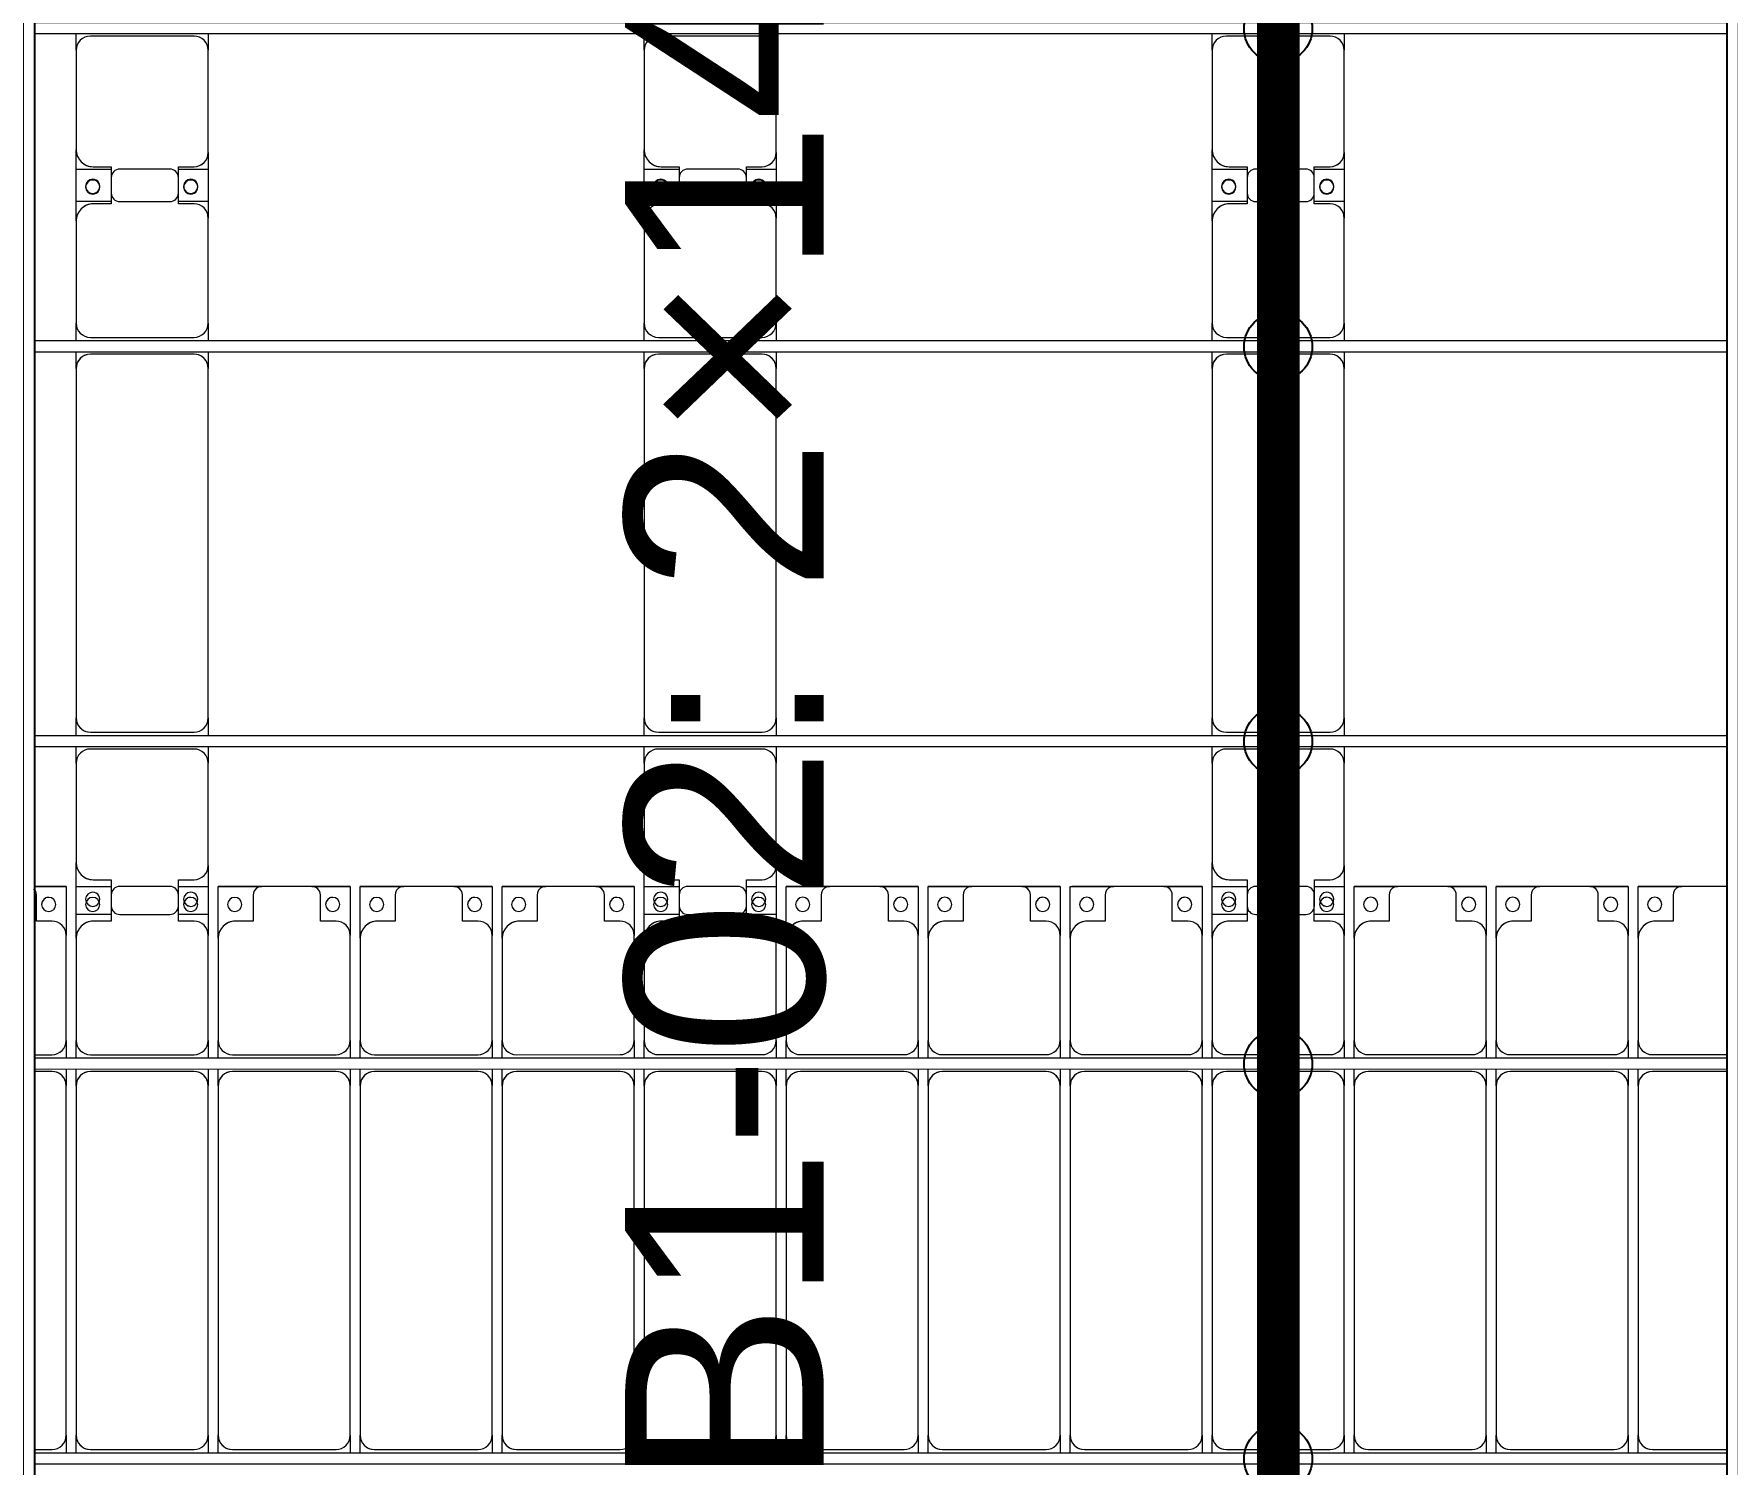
# Model space of a CAD drawing. Header units: millimetres. Extents: x -496478 to -186190, y -204059 to -87354.
# Drawn here: x -299122 to -293160, y -170127 to -165092 of the extents above; entities that cross this region are included whole.
import ezdxf

# ---------------------------------------------------------------- set-up
doc = ezdxf.new("R2010")
doc.units = ezdxf.units.MM
for name, color, linetype, lineweight in [('A-DETL-MBND', 5, 'Continuous', 9), ('A-GENM', 13, 'Continuous', 9), ('S-BEAM', 12, 'Continuous', 9)]:
    doc.layers.add(name, color=color, linetype=linetype, lineweight=lineweight)
doc.layers.add('GC-GHI CHU', color=2, linetype='Continuous')
doc.layers.add('GC-HOP 40x60 GIA CUONG', color=1, linetype='Continuous')
doc.styles.add('GC_VN', font='arial.ttf')

# ---------------------------------------------------------------- blocks, each defined once
blk = doc.blocks.new('Dải phao đi lại kèm đỡ invester - DẢI PHAO ĐI LẠI-18893-BỐ TRÍ KHUNG KẾT CẤU BÈ PIN 01')
at = {"layer": 'A-DETL-MBND', "color": 8}
for p, q in [((139611.5, 1312.2), (139723.4, 1312.2)), ((139723.4, 1312.2), (139611.5, 1312.2)), ((139723.4, 1312.2), (139723.4, 1139.7)), ((139758.4, 1312.2), (139881.8, 1312.2)), ((139758.4, 1129.7), (139758.4, 1312.2)), ((140088.2, 1312.2), (139911.8, 1312.2)), ((140118.2, 1312.2), (140223.4, 1312.2)), ((140223.4, 1312.2), (140223.4, 1139.7)), ((140258.4, 1312.2), (140411.8, 1312.2)), ((140258.4, 1129.7), (140258.4, 1312.2)), ((140411.8, 1312.2), (140258.4, 1312.2)), ((140588.2, 1312.2), (140411.8, 1312.2)), ((140588.2, 1312.2), (140723.4, 1312.2)), ((140723.4, 1312.2), (140588.2, 1312.2)), ((140723.4, 1312.2), (140723.4, 1139.7)), ((140758.4, 1312.2), (140911.8, 1312.2)), ((140758.4, 1129.7), (140758.4, 1312.2)), ((140911.8, 1312.2), (140758.4, 1312.2)), ((141088.2, 1312.2), (140911.8, 1312.2)), ((141088.2, 1312.2), (141223.4, 1312.2)), ((141223.4, 1312.2), (141088.2, 1312.2)), ((141223.4, 1312.2), (141223.4, 1139.7)), ((141258.4, 1312.2), (141411.8, 1312.2)), ((141258.4, 1129.7), (141258.4, 1312.2)), ((141411.8, 1312.2), (141258.4, 1312.2)), ((141588.2, 1312.2), (141411.8, 1312.2)), ((141588.2, 1312.2), (141723.4, 1312.2)), ((141723.4, 1312.2), (141588.2, 1312.2)), ((141723.4, 1312.2), (141723.4, 1139.7)), ((141758.4, 1312.2), (141881.8, 1312.2)), ((141758.4, 1129.7), (141758.4, 1312.2)), ((142088.2, 1312.2), (141911.8, 1312.2)), ((142118.2, 1312.2), (142223.4, 1312.2)), ((142223.4, 1312.2), (142223.4, 1139.7)), ((142258.4, 1312.2), (142411.8, 1312.2)), ((142258.4, 1129.7), (142258.4, 1312.2)), ((142411.8, 1312.2), (142258.4, 1312.2)), ((142588.2, 1312.2), (142411.8, 1312.2)), ((142588.2, 1312.2), (142723.4, 1312.2)), ((142723.4, 1312.2), (142588.2, 1312.2)), ((142723.4, 1312.2), (142723.4, 1139.7)), ((142758.4, 1312.2), (142911.8, 1312.2)), ((142758.4, 1129.7), (142758.4, 1312.2)), ((142911.8, 1312.2), (142758.4, 1312.2)), ((143088.2, 1312.2), (142911.8, 1312.2)), ((143088.2, 1312.2), (143223.4, 1312.2)), ((143223.4, 1312.2), (143088.2, 1312.2)), ((143223.4, 1312.2), (143223.4, 1139.7)), ((143258.4, 1312.2), (143411.8, 1312.2)), ((143258.4, 1129.7), (143258.4, 1312.2)), ((143411.8, 1312.2), (143264.5, 1312.2)), ((143588.2, 1312.2), (143411.8, 1312.2)), ((143588.2, 1312.2), (143723.4, 1312.2)), ((143723.4, 1312.2), (143588.2, 1312.2)), ((143723.4, 1312.2), (143723.4, 1139.7)), ((143758.4, 1312.2), (143881.8, 1312.2)), ((143758.4, 1129.7), (143758.4, 1312.2)), ((144088.2, 1312.2), (143911.8, 1312.2)), ((144118.2, 1312.2), (144223.4, 1312.2)), ((144223.4, 1312.2), (144223.4, 1139.7)), ((144258.4, 1312.2), (144411.8, 1312.2)), ((144258.4, 1129.7), (144258.4, 1312.2)), ((144411.8, 1312.2), (144258.4, 1312.2)), ((144588.2, 1312.2), (144411.8, 1312.2)), ((144588.2, 1312.2), (144723.4, 1312.2)), ((144723.4, 1312.2), (144588.2, 1312.2)), ((144723.4, 1312.2), (144723.4, 1139.7)), ((144758.4, 1312.2), (144911.8, 1312.2)), ((144758.4, 1129.7), (144758.4, 1312.2)), ((144911.8, 1312.2), (144758.4, 1312.2)), ((145088.2, 1312.2), (144911.8, 1312.2)), ((145088.2, 1312.2), (145223.4, 1312.2)), ((145223.4, 1312.2), (145088.2, 1312.2)), ((145223.4, 1312.2), (145223.4, 1139.7)), ((145258.4, 1312.2), (145411.8, 1312.2)), ((145258.4, 1129.7), (145258.4, 1312.2)), ((145411.8, 1312.2), (145258.4, 1312.2)), ((145571.5, 1312.2), (145411.8, 1312.2)), ((139618.2, 1189.7), (139618.2, 1282.2)), ((139881.8, 1282.2), (139881.8, 1189.7)), ((140118.2, 1189.7), (140118.2, 1282.2)), ((140381.8, 1282.2), (140381.8, 1189.7)), ((140618.2, 1189.7), (140618.2, 1282.2)), ((140881.8, 1282.2), (140881.8, 1189.7)), ((141118.2, 1189.7), (141118.2, 1282.2)), ((141381.8, 1282.2), (141381.8, 1189.7)), ((141618.2, 1189.7), (141618.2, 1282.2)), ((141881.8, 1282.2), (141881.8, 1189.7)), ((142118.2, 1189.7), (142118.2, 1282.2)), ((142381.8, 1282.2), (142381.8, 1189.7)), ((142618.2, 1189.7), (142618.2, 1282.2)), ((142881.8, 1282.2), (142881.8, 1189.7)), ((143118.2, 1189.7), (143118.2, 1282.2)), ((143381.8, 1282.2), (143381.8, 1189.7)), ((143618.2, 1189.7), (143618.2, 1282.2)), ((143881.8, 1282.2), (143881.8, 1189.7)), ((144118.2, 1189.7), (144118.2, 1282.2)), ((144381.8, 1282.2), (144381.8, 1189.7)), ((144618.2, 1189.7), (144618.2, 1282.2)), ((144881.8, 1282.2), (144881.8, 1189.7)), ((145118.2, 1189.7), (145118.2, 1282.2)), ((145381.8, 1282.2), (145381.8, 1189.7)), ((139673.4, 1189.7), (139618.2, 1189.7)), ((139723.4, 769.7), (139723.4, 1139.7)), ((139881.8, 1189.7), (139818.4, 1189.7)), ((140173.4, 1189.7), (140118.2, 1189.7)), ((140223.4, 769.7), (140223.4, 1139.7)), ((140381.8, 1189.7), (140318.4, 1189.7)), ((140673.4, 1189.7), (140618.2, 1189.7)), ((140723.4, 769.7), (140723.4, 1139.7)), ((140881.8, 1189.7), (140818.4, 1189.7)), ((141173.4, 1189.7), (141118.2, 1189.7)), ((141223.4, 769.7), (141223.4, 1139.7)), ((141381.8, 1189.7), (141318.4, 1189.7)), ((141673.4, 1189.7), (141618.2, 1189.7)), ((141723.4, 769.7), (141723.4, 1139.7)), ((141881.8, 1189.7), (141818.4, 1189.7)), ((142173.4, 1189.7), (142118.2, 1189.7)), ((142223.4, 769.7), (142223.4, 1139.7)), ((142381.8, 1189.7), (142318.4, 1189.7)), ((142673.4, 1189.7), (142618.2, 1189.7)), ((142723.4, 769.7), (142723.4, 1139.7)), ((142881.8, 1189.7), (142818.4, 1189.7)), ((143173.4, 1189.7), (143118.2, 1189.7)), ((143223.4, 769.7), (143223.4, 1139.7)), ((143381.8, 1189.7), (143318.4, 1189.7)), ((143673.4, 1189.7), (143618.2, 1189.7)), ((143723.4, 769.7), (143723.4, 1139.7)), ((143881.8, 1189.7), (143818.4, 1189.7)), ((144173.4, 1189.7), (144118.2, 1189.7)), ((144223.4, 769.7), (144223.4, 1139.7)), ((144381.8, 1189.7), (144318.4, 1189.7)), ((144673.4, 1189.7), (144618.2, 1189.7)), ((144723.4, 769.7), (144723.4, 1139.7)), ((144881.8, 1189.7), (144818.4, 1189.7)), ((145173.4, 1189.7), (145118.2, 1189.7)), ((145223.4, 769.7), (145223.4, 1139.7)), ((145381.8, 1189.7), (145318.4, 1189.7)), ((139758.4, 1129.7), (139758.4, 769.7)), ((140258.4, 1129.7), (140258.4, 769.7)), ((140758.4, 1129.7), (140758.4, 769.7)), ((141258.4, 1129.7), (141258.4, 769.7)), ((141758.4, 1129.7), (141758.4, 769.7)), ((142258.4, 1129.7), (142258.4, 769.7)), ((142758.4, 1129.7), (142758.4, 769.7)), ((143258.4, 1129.7), (143258.4, 769.7)), ((143758.4, 1129.7), (143758.4, 769.7)), ((144258.4, 1129.7), (144258.4, 769.7)), ((144758.4, 1129.7), (144758.4, 769.7)), ((145258.4, 1129.7), (145258.4, 769.7)), ((139611.5, 719.7), (139673.4, 719.7)), ((139723.4, 769.7), (139723.4, 708)), ((139758.4, 708), (139758.4, 769.7)), ((139808.4, 719.7), (140173.4, 719.7)), ((140223.4, 769.7), (140223.4, 708)), ((140258.4, 708), (140258.4, 769.7)), ((140308.4, 719.7), (140673.4, 719.7)), ((140723.4, 769.7), (140723.4, 708)), ((140758.4, 708), (140758.4, 769.7)), ((140808.4, 719.7), (141173.4, 719.7)), ((141223.4, 769.7), (141223.4, 708)), ((141258.4, 708), (141258.4, 769.7)), ((141308.4, 719.7), (141673.4, 719.7)), ((141723.4, 769.7), (141723.4, 708)), ((141758.4, 708), (141758.4, 769.7)), ((141808.4, 719.7), (142173.4, 719.7)), ((142223.4, 769.7), (142223.4, 708)), ((142258.4, 708), (142258.4, 769.7)), ((142308.4, 719.7), (142673.4, 719.7)), ((142723.4, 769.7), (142723.4, 708)), ((142758.4, 708), (142758.4, 769.7)), ((142808.4, 719.7), (143173.4, 719.7)), ((143223.4, 769.7), (143223.4, 708)), ((143258.4, 708), (143258.4, 769.7)), ((143308.4, 719.7), (143673.4, 719.7)), ((143723.4, 769.7), (143723.4, 708)), ((143758.4, 708), (143758.4, 769.7)), ((143808.4, 719.7), (144173.4, 719.7)), ((144223.4, 769.7), (144223.4, 708)), ((144258.4, 708), (144258.4, 769.7)), ((144308.4, 719.7), (144673.4, 719.7)), ((144723.4, 769.7), (144723.4, 708)), ((144758.4, 708), (144758.4, 769.7)), ((144808.4, 719.7), (145173.4, 719.7)), ((145223.4, 769.7), (145223.4, 708)), ((145258.4, 708), (145258.4, 769.7)), ((145308.4, 719.7), (145571.5, 719.7)), ((139673.4, 660.3), (139611.5, 660.3)), ((139723.4, 668), (139723.4, 610.3)), ((139758.4, 610.3), (139758.4, 668)), ((140173.4, 660.3), (139808.4, 660.3)), ((140223.4, 668), (140223.4, 610.3)), ((140258.4, 610.3), (140258.4, 668)), ((140673.4, 660.3), (140308.4, 660.3)), ((140723.4, 668), (140723.4, 610.3)), ((140758.4, 610.3), (140758.4, 668)), ((141173.4, 660.3), (140808.4, 660.3)), ((141223.4, 668), (141223.4, 610.3)), ((141258.4, 610.3), (141258.4, 668)), ((141673.4, 660.3), (141308.4, 660.3)), ((141723.4, 668), (141723.4, 610.3)), ((141758.4, 610.3), (141758.4, 668)), ((142173.4, 660.3), (141808.4, 660.3)), ((142223.4, 668), (142223.4, 610.3)), ((142258.4, 610.3), (142258.4, 668)), ((142673.4, 660.3), (142308.4, 660.3)), ((142723.4, 668), (142723.4, 610.3)), ((142758.4, 610.3), (142758.4, 668)), ((143173.4, 660.3), (142808.4, 660.3)), ((143223.4, 668), (143223.4, 610.3)), ((143258.4, 610.3), (143258.4, 668)), ((143673.4, 660.3), (143308.4, 660.3)), ((143723.4, 668), (143723.4, 610.3)), ((143758.4, 610.3), (143758.4, 668)), ((144173.4, 660.3), (143808.4, 660.3)), ((144223.4, 668), (144223.4, 610.3)), ((144258.4, 610.3), (144258.4, 668)), ((144673.4, 660.3), (144308.4, 660.3)), ((144723.4, 668), (144723.4, 610.3)), ((144758.4, 610.3), (144758.4, 668)), ((145173.4, 660.3), (144808.4, 660.3)), ((145223.4, 668), (145223.4, 610.3)), ((145258.4, 610.3), (145258.4, 668)), ((145571.5, 660.3), (145308.4, 660.3)), ((139723.4, -620.3), (139723.4, 610.3)), ((139758.4, 610.3), (139758.4, -620.3)), ((140223.4, -620.3), (140223.4, 610.3)), ((140258.4, 610.3), (140258.4, -620.3)), ((140723.4, -620.3), (140723.4, 610.3)), ((140758.4, 610.3), (140758.4, -620.3)), ((141223.4, -620.3), (141223.4, 610.3)), ((141258.4, 610.3), (141258.4, -620.3)), ((141723.4, -620.3), (141723.4, 610.3)), ((141758.4, 610.3), (141758.4, -620.3)), ((142223.4, -620.3), (142223.4, 610.3)), ((142258.4, 610.3), (142258.4, -620.3)), ((142723.4, -620.3), (142723.4, 610.3)), ((142758.4, 610.3), (142758.4, -620.3)), ((143223.4, -620.3), (143223.4, 610.3)), ((143258.4, 610.3), (143258.4, -620.3)), ((143723.4, -620.3), (143723.4, 610.3)), ((143758.4, 610.3), (143758.4, -620.3)), ((144223.4, -620.3), (144223.4, 610.3)), ((144258.4, 610.3), (144258.4, -620.3)), ((144723.4, -620.3), (144723.4, 610.3)), ((144758.4, 610.3), (144758.4, -620.3)), ((145223.4, -620.3), (145223.4, 610.3)), ((145258.4, 610.3), (145258.4, -620.3)), ((139723.4, -620.3), (139723.4, -682)), ((139758.4, -682), (139758.4, -620.3)), ((140223.4, -620.3), (140223.4, -682)), ((140258.4, -682), (140258.4, -620.3)), ((140723.4, -620.3), (140723.4, -682)), ((140758.4, -682), (140758.4, -620.3)), ((141223.4, -620.3), (141223.4, -682)), ((141258.4, -682), (141258.4, -620.3)), ((141723.4, -620.3), (141723.4, -682)), ((141758.4, -682), (141758.4, -620.3)), ((142223.4, -620.3), (142223.4, -682)), ((142258.4, -682), (142258.4, -620.3)), ((142723.4, -620.3), (142723.4, -682)), ((142758.4, -682), (142758.4, -620.3)), ((143223.4, -620.3), (143223.4, -682)), ((143258.4, -682), (143258.4, -620.3)), ((143723.4, -620.3), (143723.4, -682)), ((143758.4, -682), (143758.4, -620.3)), ((144223.4, -620.3), (144223.4, -682)), ((144258.4, -682), (144258.4, -620.3)), ((144723.4, -620.3), (144723.4, -682)), ((144758.4, -682), (144758.4, -620.3)), ((145223.4, -620.3), (145223.4, -682)), ((145258.4, -682), (145258.4, -620.3)), ((139611.5, -670.3), (139673.4, -670.3)), ((139808.4, -670.3), (140173.4, -670.3)), ((140308.4, -670.3), (140673.4, -670.3)), ((140808.4, -670.3), (141173.4, -670.3)), ((141308.4, -670.3), (141673.4, -670.3)), ((141808.4, -670.3), (142173.4, -670.3)), ((142308.4, -670.3), (142673.4, -670.3)), ((142808.4, -670.3), (143173.4, -670.3)), ((143308.4, -670.3), (143673.4, -670.3)), ((143808.4, -670.3), (144173.4, -670.3)), ((144308.4, -670.3), (144673.4, -670.3)), ((144808.4, -670.3), (145173.4, -670.3)), ((145308.4, -670.3), (145571.5, -670.3))]:
    blk.add_line(p, q, dxfattribs=at)
for centre, radius, start, end in [((139911.8, 1282.2), 30, 90, 180), ((140088.2, 1282.2), 30, 360, 90), ((140411.8, 1282.2), 30, 90, 180), ((140411.8, 1282.2), 30, 90, 165), ((140411.8, 1282.2), 30, 90, 105), ((140411.8, 1282.2), 30, 90, 105), ((140588.2, 1282.2), 30, 0, 90), ((140588.2, 1282.2), 30, 75, 90), ((140588.2, 1282.2), 30, 15, 90), ((140588.2, 1282.2), 30, 75, 90), ((140911.8, 1282.2), 30, 90, 180), ((140911.8, 1282.2), 30, 90, 165), ((140911.8, 1282.2), 30, 90, 105), ((140911.8, 1282.2), 30, 90, 105), ((141088.2, 1282.2), 30, 0, 90), ((141088.2, 1282.2), 30, 75, 90), ((141088.2, 1282.2), 30, 15, 90), ((141088.2, 1282.2), 30, 75, 90), ((141411.8, 1282.2), 30, 90, 180), ((141411.8, 1282.2), 30, 90, 165), ((141411.8, 1282.2), 30, 90, 105), ((141411.8, 1282.2), 30, 90, 105), ((141588.2, 1282.2), 30, 360, 90), ((141588.2, 1282.2), 30, 75, 90), ((141588.2, 1282.2), 30, 15, 90), ((141588.2, 1282.2), 30, 75, 90), ((141911.8, 1282.2), 30, 90, 180), ((142088.2, 1282.2), 30, 0, 90), ((142411.8, 1282.2), 30, 90, 180), ((142411.8, 1282.2), 30, 90, 165), ((142411.8, 1282.2), 30, 90, 105), ((142411.8, 1282.2), 30, 90, 105), ((142588.2, 1282.2), 30, 360, 90), ((142588.2, 1282.2), 30, 75, 90), ((142588.2, 1282.2), 30, 15, 90), ((142588.2, 1282.2), 30, 75, 90), ((142911.8, 1282.2), 30, 90, 180), ((142911.8, 1282.2), 30, 90, 165), ((142911.8, 1282.2), 30, 90, 105), ((142911.8, 1282.2), 30, 90, 105), ((143088.2, 1282.2), 30, 360, 90), ((143088.2, 1282.2), 30, 75, 90), ((143088.2, 1282.2), 30, 15, 90), ((143088.2, 1282.2), 30, 75, 90), ((143411.8, 1282.2), 30, 90, 180), ((143411.8, 1282.2), 30, 90, 165), ((143411.8, 1282.2), 30, 90, 105), ((143411.8, 1282.2), 30, 90, 105), ((143588.2, 1282.2), 30, 0, 90), ((143588.2, 1282.2), 30, 75, 90), ((143588.2, 1282.2), 30, 15, 90), ((143588.2, 1282.2), 30, 75, 90), ((143911.8, 1282.2), 30, 90, 180), ((144088.2, 1282.2), 30, 360, 90), ((144411.8, 1282.2), 30, 90, 180), ((144411.8, 1282.2), 30, 90, 165), ((144411.8, 1282.2), 30, 90, 105), ((144411.8, 1282.2), 30, 90, 105), ((144588.2, 1282.2), 30, 0, 90), ((144588.2, 1282.2), 30, 75, 90), ((144588.2, 1282.2), 30, 15, 90), ((144588.2, 1282.2), 30, 75, 90), ((144911.8, 1282.2), 30, 90, 180), ((144911.8, 1282.2), 30, 90, 165), ((144911.8, 1282.2), 30, 90, 105), ((144911.8, 1282.2), 30, 90, 105), ((145088.2, 1282.2), 30, 0, 90), ((145088.2, 1282.2), 30, 75, 90), ((145088.2, 1282.2), 30, 15, 90), ((145088.2, 1282.2), 30, 75, 90), ((145411.8, 1282.2), 30, 90, 180), ((145411.8, 1282.2), 30, 90, 165), ((145411.8, 1282.2), 30, 90, 105), ((145411.8, 1282.2), 30, 90, 105), ((139588.2, 1282.2), 30, 0, 45), ((139588.2, 1282.2), 30, 15, 45), ((139661.8, 1248.6), 25, 90, 270), ((139661.8, 1248.6), 25, 150, 180), ((139661.8, 1248.6), 25, 120, 135), ((139661.8, 1248.6), 25, 90, 105), ((139661.8, 1248.6), 25, 270, 90), ((139816.8, 1248.6), 25, 90, 270), ((139816.8, 1248.6), 25, 270, 90), ((140161.8, 1248.6), 25, 90, 270), ((140161.8, 1248.6), 25, 150, 180), ((140161.8, 1248.6), 25, 120, 135), ((140161.8, 1248.6), 25, 90, 105), ((140161.8, 1248.6), 25, 270, 90), ((140316.8, 1248.6), 25, 90, 270), ((140316.8, 1248.6), 25, 270, 90), ((140661.8, 1248.6), 25, 90, 270), ((140661.8, 1248.6), 25, 150, 180), ((140661.8, 1248.6), 25, 120, 135), ((140661.8, 1248.6), 25, 90, 105), ((140661.8, 1248.6), 25, 270, 90), ((140816.8, 1248.6), 25, 90, 270), ((140816.8, 1248.6), 25, 270, 90), ((141161.8, 1248.6), 25, 90, 270), ((141161.8, 1248.6), 25, 150, 180), ((141161.8, 1248.6), 25, 120, 135), ((141161.8, 1248.6), 25, 90, 105), ((141161.8, 1248.6), 25, 270, 90), ((141316.8, 1248.6), 25, 90, 270), ((141316.8, 1248.6), 25, 270, 90), ((141661.8, 1248.6), 25, 90, 270), ((141661.8, 1248.6), 25, 150, 180), ((141661.8, 1248.6), 25, 120, 135), ((141661.8, 1248.6), 25, 90, 105), ((141661.8, 1248.6), 25, 270, 90), ((141816.8, 1248.6), 25, 90, 270), ((141816.8, 1248.6), 25, 270, 90), ((142161.8, 1248.6), 25, 90, 270), ((142161.8, 1248.6), 25, 150, 180), ((142161.8, 1248.6), 25, 120, 135), ((142161.8, 1248.6), 25, 90, 105), ((142161.8, 1248.6), 25, 270, 90), ((142316.8, 1248.6), 25, 90, 270), ((142316.8, 1248.6), 25, 270, 90), ((142661.8, 1248.6), 25, 90, 270), ((142661.8, 1248.6), 25, 150, 180), ((142661.8, 1248.6), 25, 120, 135), ((142661.8, 1248.6), 25, 90, 105), ((142661.8, 1248.6), 25, 270, 90), ((142816.8, 1248.6), 25, 90, 270), ((142816.8, 1248.6), 25, 270, 90), ((143161.8, 1248.6), 25, 90, 270), ((143161.8, 1248.6), 25, 150, 180), ((143161.8, 1248.6), 25, 120, 135), ((143161.8, 1248.6), 25, 90, 105), ((143161.8, 1248.6), 25, 270, 90), ((143316.8, 1248.6), 25, 90, 270), ((143316.8, 1248.6), 25, 270, 90), ((143661.8, 1248.6), 25, 90, 270), ((143661.8, 1248.6), 25, 150, 180), ((143661.8, 1248.6), 25, 120, 135), ((143661.8, 1248.6), 25, 90, 105), ((143661.8, 1248.6), 25, 270, 90), ((143816.8, 1248.6), 25, 90, 270), ((143816.8, 1248.6), 25, 270, 90), ((144161.8, 1248.6), 25, 90, 270), ((144161.8, 1248.6), 25, 150, 180), ((144161.8, 1248.6), 25, 120, 135), ((144161.8, 1248.6), 25, 90, 105), ((144161.8, 1248.6), 25, 270, 90), ((144316.8, 1248.6), 25, 90, 270), ((144316.8, 1248.6), 25, 270, 90), ((144661.8, 1248.6), 25, 90, 270), ((144661.8, 1248.6), 25, 150, 180), ((144661.8, 1248.6), 25, 120, 135), ((144661.8, 1248.6), 25, 90, 105), ((144661.8, 1248.6), 25, 270, 90), ((144816.8, 1248.6), 25, 90, 270), ((144816.8, 1248.6), 25, 270, 90), ((145161.8, 1248.6), 25, 90, 270), ((145161.8, 1248.6), 25, 150, 180), ((145161.8, 1248.6), 25, 120, 135), ((145161.8, 1248.6), 25, 90, 105), ((145161.8, 1248.6), 25, 270, 90), ((145316.8, 1248.6), 25, 90, 270), ((145316.8, 1248.6), 25, 270, 90), ((139673.4, 1139.7), 50, 0, 90), ((139673.4, 1139.7), 50, 45, 90), ((139818.4, 1129.7), 60, 90, 180), ((139818.4, 1129.7), 60, 90, 135), ((140173.4, 1139.7), 50, 0, 90), ((140173.4, 1139.7), 50, 45, 90), ((140318.4, 1129.7), 60, 90, 180), ((140318.4, 1129.7), 60, 90, 135), ((140673.4, 1139.7), 50, 0, 90), ((140673.4, 1139.7), 50, 45, 90), ((140818.4, 1129.7), 60, 90, 180), ((140818.4, 1129.7), 60, 90, 135), ((141173.4, 1139.7), 50, 0, 90), ((141173.4, 1139.7), 50, 45, 90), ((141318.4, 1129.7), 60, 90, 180), ((141318.4, 1129.7), 60, 90, 135), ((141673.4, 1139.7), 50, 360, 90), ((141673.4, 1139.7), 50, 45, 90), ((141818.4, 1129.7), 60, 90, 180), ((141818.4, 1129.7), 60, 90, 135), ((142173.4, 1139.7), 50, 360, 90), ((142173.4, 1139.7), 50, 45, 90), ((142318.4, 1129.7), 60, 90, 180), ((142318.4, 1129.7), 60, 90, 135), ((142673.4, 1139.7), 50, 0, 90), ((142673.4, 1139.7), 50, 45, 90), ((142818.4, 1129.7), 60, 90, 180), ((142818.4, 1129.7), 60, 90, 135), ((143173.4, 1139.7), 50, 360, 90), ((143173.4, 1139.7), 50, 45, 90), ((143318.4, 1129.7), 60, 90, 180), ((143318.4, 1129.7), 60, 90, 135), ((143673.4, 1139.7), 50, 0, 90), ((143673.4, 1139.7), 50, 45, 90), ((143818.4, 1129.7), 60, 90, 180), ((143818.4, 1129.7), 60, 90, 135), ((144173.4, 1139.7), 50, 0, 90), ((144173.4, 1139.7), 50, 45, 90), ((144318.4, 1129.7), 60, 90, 180), ((144318.4, 1129.7), 60, 90, 135), ((144673.4, 1139.7), 50, 360, 90), ((144673.4, 1139.7), 50, 45, 90), ((144818.4, 1129.7), 60, 90, 180), ((144818.4, 1129.7), 60, 90, 135), ((145173.4, 1139.7), 50, 360, 90), ((145173.4, 1139.7), 50, 45, 90), ((145318.4, 1129.7), 60, 90, 180), ((145318.4, 1129.7), 60, 90, 135), ((139673.4, 769.7), 50, 270, 360), ((139673.4, 769.7), 50, 270, 315), ((139808.4, 769.7), 50, 180, 270), ((139808.4, 769.7), 50, 225, 270), ((140173.4, 769.7), 50, 270, 360), ((140173.4, 769.7), 50, 270, 315), ((140308.4, 769.7), 50, 180, 270), ((140308.4, 769.7), 50, 225, 270), ((140673.4, 769.7), 50, 270, 0), ((140673.4, 769.7), 50, 270, 315), ((140808.4, 769.7), 50, 180, 270), ((140808.4, 769.7), 50, 225, 270), ((141173.4, 769.7), 50, 270, 360), ((141173.4, 769.7), 50, 270, 315), ((141308.4, 769.7), 50, 180, 270), ((141308.4, 769.7), 50, 225, 270), ((141673.4, 769.7), 50, 270, 0), ((141673.4, 769.7), 50, 270, 315), ((141808.4, 769.7), 50, 180, 270), ((141808.4, 769.7), 50, 225, 270), ((142173.4, 769.7), 50, 270, 0), ((142173.4, 769.7), 50, 270, 315), ((142308.4, 769.7), 50, 180, 270), ((142308.4, 769.7), 50, 225, 270), ((142673.4, 769.7), 50, 270, 0), ((142673.4, 769.7), 50, 270, 315), ((142808.4, 769.7), 50, 180, 270), ((142808.4, 769.7), 50, 225, 270), ((143173.4, 769.7), 50, 270, 360), ((143173.4, 769.7), 50, 270, 315), ((143308.4, 769.7), 50, 180, 270), ((143308.4, 769.7), 50, 225, 270), ((143673.4, 769.7), 50, 270, 0), ((143673.4, 769.7), 50, 270, 315), ((143808.4, 769.7), 50, 180, 270), ((143808.4, 769.7), 50, 225, 270), ((144173.4, 769.7), 50, 270, 0), ((144173.4, 769.7), 50, 270, 315), ((144308.4, 769.7), 50, 180, 270), ((144308.4, 769.7), 50, 225, 270), ((144673.4, 769.7), 50, 270, 0), ((144673.4, 769.7), 50, 270, 315), ((144808.4, 769.7), 50, 180, 270), ((144808.4, 769.7), 50, 225, 270), ((145173.4, 769.7), 50, 270, 360), ((145173.4, 769.7), 50, 270, 315), ((145308.4, 769.7), 50, 180, 270), ((145308.4, 769.7), 50, 225, 270), ((139673.4, 610.3), 50, 360, 90), ((139673.4, 610.3), 50, 15, 90), ((139808.4, 610.3), 50, 90, 180), ((139808.4, 610.3), 50, 105, 180), ((140173.4, 610.3), 50, 360, 90), ((140173.4, 610.3), 50, 15, 90), ((140308.4, 610.3), 50, 90, 180), ((140308.4, 610.3), 50, 105, 180), ((140673.4, 610.3), 50, 360, 90), ((140673.4, 610.3), 50, 15, 90), ((140808.4, 610.3), 50, 90, 180), ((140808.4, 610.3), 50, 105, 180), ((141173.4, 610.3), 50, 0, 90), ((141173.4, 610.3), 50, 15, 90), ((141308.4, 610.3), 50, 90, 180), ((141308.4, 610.3), 50, 105, 180), ((141673.4, 610.3), 50, 0, 90), ((141673.4, 610.3), 50, 15, 90), ((141808.4, 610.3), 50, 90, 180), ((141808.4, 610.3), 50, 105, 180), ((142173.4, 610.3), 50, 360, 90), ((142173.4, 610.3), 50, 15, 90), ((142308.4, 610.3), 50, 90, 180), ((142308.4, 610.3), 50, 105, 180), ((142673.4, 610.3), 50, 0, 90), ((142673.4, 610.3), 50, 15, 90), ((142808.4, 610.3), 50, 90, 180), ((142808.4, 610.3), 50, 105, 180), ((143173.4, 610.3), 50, 0, 90), ((143173.4, 610.3), 50, 15, 90), ((143308.4, 610.3), 50, 90, 180), ((143308.4, 610.3), 50, 105, 180), ((143673.4, 610.3), 50, 360, 90), ((143673.4, 610.3), 50, 15, 90), ((143808.4, 610.3), 50, 90, 180), ((143808.4, 610.3), 50, 105, 180), ((144173.4, 610.3), 50, 360, 90), ((144173.4, 610.3), 50, 15, 90), ((144308.4, 610.3), 50, 90, 180), ((144308.4, 610.3), 50, 105, 180), ((144673.4, 610.3), 50, 0, 90), ((144673.4, 610.3), 50, 15, 90), ((144808.4, 610.3), 50, 90, 180), ((144808.4, 610.3), 50, 105, 180), ((145173.4, 610.3), 50, 360, 90), ((145173.4, 610.3), 50, 15, 90), ((145308.4, 610.3), 50, 90, 180), ((145308.4, 610.3), 50, 105, 180), ((139673.4, -620.3), 50, 270, 0), ((139673.4, -620.3), 50, 270, 0), ((139808.4, -620.3), 50, 180, 270), ((139808.4, -620.3), 50, 195, 270), ((140173.4, -620.3), 50, 270, 0), ((140173.4, -620.3), 50, 270, 0), ((140308.4, -620.3), 50, 180, 270), ((140308.4, -620.3), 50, 195, 270), ((140673.4, -620.3), 50, 270, 0), ((140673.4, -620.3), 50, 270, 0), ((140808.4, -620.3), 50, 180, 270), ((140808.4, -620.3), 50, 195, 270), ((141173.4, -620.3), 50, 270, 0), ((141173.4, -620.3), 50, 270, 0), ((141308.4, -620.3), 50, 180, 270), ((141308.4, -620.3), 50, 195, 270), ((141673.4, -620.3), 50, 270, 0), ((141673.4, -620.3), 50, 270, 0), ((141808.4, -620.3), 50, 180, 270), ((141808.4, -620.3), 50, 195, 270), ((142173.4, -620.3), 50, 270, 360), ((142173.4, -620.3), 50, 270, 360), ((142308.4, -620.3), 50, 180, 270), ((142308.4, -620.3), 50, 195, 270), ((142673.4, -620.3), 50, 270, 0), ((142673.4, -620.3), 50, 270, 0), ((142808.4, -620.3), 50, 180, 270), ((142808.4, -620.3), 50, 195, 270), ((143173.4, -620.3), 50, 270, 0), ((143173.4, -620.3), 50, 270, 0), ((143308.4, -620.3), 50, 180, 270), ((143308.4, -620.3), 50, 195, 270), ((143673.4, -620.3), 50, 270, 360), ((143673.4, -620.3), 50, 270, 360), ((143808.4, -620.3), 50, 180, 270), ((143808.4, -620.3), 50, 195, 270), ((144173.4, -620.3), 50, 270, 0), ((144173.4, -620.3), 50, 270, 0), ((144308.4, -620.3), 50, 180, 270), ((144308.4, -620.3), 50, 195, 270), ((144673.4, -620.3), 50, 270, 360), ((144673.4, -620.3), 50, 270, 360), ((144808.4, -620.3), 50, 180, 270), ((144808.4, -620.3), 50, 195, 270), ((145173.4, -620.3), 50, 270, 0), ((145173.4, -620.3), 50, 270, 0), ((145308.4, -620.3), 50, 180, 270), ((145308.4, -620.3), 50, 195, 270)]:
    blk.add_arc(centre, radius, start, end, dxfattribs=at)
blk = doc.blocks.new('Dai phao do pin - DẢI PHAO ĐỠ PIN-V71-BỐ TRÍ KHUNG KẾT CẤU BÈ PIN 01')
at = {"layer": 'A-DETL-MBND', "color": 8}
for p, q in [((-1312.2, 241.6), (-1129.7, 241.6)), ((-1312.2, 118.2), (-1312.2, 241.6)), ((-779.7, 241.6), (-1129.7, 241.6)), ((-779.7, 241.6), (-722, 241.6)), ((-682, 241.6), (-620.3, 241.6)), ((610.3, 241.6), (-620.3, 241.6)), ((610.3, 241.6), (668, 241.6)), ((708, 241.6), (769.7, 241.6)), ((1129.7, 241.6), (769.7, 241.6)), ((1129.7, 241.6), (1312.2, 241.6)), ((1197.8, 241.6), (1380.3, 241.6)), ((1197.8, 118.2), (1197.8, 241.6)), ((1312.2, 241.6), (1312.2, 118.2)), ((1730.3, 241.6), (1380.3, 241.6)), ((1730.3, 241.6), (1788, 241.6)), ((-1189.7, 181.6), (-1189.7, 118.2)), ((-729.7, -173.4), (-729.7, 191.6)), ((-670.3, 191.6), (-670.3, -173.4)), ((660.3, -173.4), (660.3, 191.6)), ((719.7, 191.6), (719.7, -173.4)), ((1189.7, 118.2), (1189.7, 181.6)), ((1320.3, 181.6), (1320.3, 118.2)), ((1780.3, -173.4), (1780.3, 191.6)), ((-1312.2, 88.2), (-1312.2, -88.2)), ((-1189.7, 118.2), (-1282.2, 118.2)), ((1282.2, 118.2), (1189.7, 118.2)), ((1197.8, 88.2), (1197.8, -88.2)), ((1320.3, 118.2), (1227.8, 118.2)), ((1312.2, -88.2), (1312.2, 88.2)), ((-1312.2, -223.4), (-1312.2, -118.2)), ((-1282.2, -118.2), (-1189.7, -118.2)), ((-1189.7, -118.2), (-1189.7, -173.4)), ((1189.7, -173.4), (1189.7, -118.2)), ((1189.7, -118.2), (1282.2, -118.2)), ((1197.8, -223.4), (1197.8, -118.2)), ((1227.8, -118.2), (1320.3, -118.2)), ((1312.2, -118.2), (1312.2, -223.4)), ((1320.3, -118.2), (1320.3, -173.4)), ((-1139.7, -223.4), (-1312.2, -223.4)), ((-1139.7, -223.4), (-779.7, -223.4)), ((-722, -223.4), (-779.7, -223.4)), ((-620.3, -223.4), (-682, -223.4)), ((-620.3, -223.4), (610.3, -223.4)), ((668, -223.4), (610.3, -223.4)), ((769.7, -223.4), (708, -223.4)), ((769.7, -223.4), (1139.7, -223.4)), ((1312.2, -223.4), (1139.7, -223.4)), ((1370.3, -223.4), (1197.8, -223.4)), ((1370.3, -223.4), (1730.3, -223.4)), ((1788, -223.4), (1730.3, -223.4))]:
    blk.add_line(p, q, dxfattribs=at)
for centre, radius, start, end in [((-1129.7, 181.6), 60, 90, 180), ((-779.7, 191.6), 50, 360, 90), ((-620.3, 191.6), 50, 90, 180), ((-620.3, 191.6), 50, 105, 180), ((610.3, 191.6), 50, 360, 90), ((610.3, 191.6), 50, 15, 90), ((769.7, 191.6), 50, 90, 180), ((1129.7, 181.6), 60, 360, 90), ((1380.3, 181.6), 60, 90, 180), ((1730.3, 191.6), 50, 360, 90), ((-1258.6, 183.2), 25, 0, 180), ((-1258.6, 183.2), 25, 180, 0), ((-1258.6, 183.2), 25, 180, 195), ((-1129.7, 181.6), 60, 135, 180), ((-779.7, 191.6), 50, 360, 45), ((769.7, 191.6), 50, 135, 180), ((1129.7, 181.6), 60, 360, 45), ((1248.6, 183.2), 25, 0, 180), ((1248.6, 183.2), 25, 180, 0), ((1251.4, 183.2), 25, 0, 180), ((1251.4, 183.2), 25, 180, 0), ((1251.4, 183.2), 25, 180, 195), ((1380.3, 181.6), 60, 135, 180), ((1730.3, 191.6), 50, 360, 45), ((-1282.2, 88.2), 30, 90, 180), ((1227.8, 88.2), 30, 90, 180), ((1282.2, 88.2), 30, 360, 90), ((-1282.2, -88.2), 30, 180, 270), ((1227.8, -88.2), 30, 180, 270), ((1282.2, -88.2), 30, 270, 360), ((-1258.6, -161.8), 25, 0, 180), ((-1258.6, -161.8), 25, 105, 180), ((-1258.6, -161.8), 25, 180, 0), ((-1139.7, -173.4), 50, 180, 270), ((-1139.7, -173.4), 50, 180, 225), ((-779.7, -173.4), 50, 270, 360), ((-779.7, -173.4), 50, 315, 360), ((-620.3, -173.4), 50, 180, 270), ((-620.3, -173.4), 50, 180, 270), ((610.3, -173.4), 50, 270, 360), ((610.3, -173.4), 50, 285, 360), ((769.7, -173.4), 50, 180, 270), ((769.7, -173.4), 50, 180, 225), ((1139.7, -173.4), 50, 270, 360), ((1139.7, -173.4), 50, 315, 360), ((1248.6, -161.8), 25, 0, 180), ((1248.6, -161.8), 25, 180, 0), ((1251.4, -161.8), 25, 0, 180), ((1251.4, -161.8), 25, 120, 180), ((1251.4, -161.8), 25, 180, 0), ((1251.4, -161.8), 25, 75, 105), ((1248.6, -161.8), 25, 75, 90), ((1248.6, -161.8), 25, 30, 45), ((1248.6, -161.8), 25, 360, 15), ((1370.3, -173.4), 50, 180, 270), ((1370.3, -173.4), 50, 180, 225), ((1730.3, -173.4), 50, 270, 360), ((1730.3, -173.4), 50, 315, 360)]:
    blk.add_arc(centre, radius, start, end, dxfattribs=at)
blk = doc.blocks.new('Dai phao do pin - DẢI PHAO ĐỠ PIN-V72-BỐ TRÍ KHUNG KẾT CẤU BÈ PIN 01')
at = {"layer": 'A-DETL-MBND', "color": 8}
for p, q in [((-1312.2, 241.6), (-1129.7, 241.6)), ((-1312.2, 118.2), (-1312.2, 241.6)), ((-779.7, 241.6), (-1129.7, 241.6)), ((-779.7, 241.6), (-722, 241.6)), ((-682, 241.6), (-620.3, 241.6)), ((610.3, 241.6), (-620.3, 241.6)), ((610.3, 241.6), (668, 241.6)), ((708, 241.6), (769.7, 241.6)), ((1129.7, 241.6), (769.7, 241.6)), ((1129.7, 241.6), (1312.2, 241.6)), ((1197.8, 241.6), (1380.3, 241.6)), ((1197.8, 118.2), (1197.8, 241.6)), ((1312.2, 241.6), (1312.2, 118.2)), ((1730.3, 241.6), (1380.3, 241.6)), ((1730.3, 241.6), (1788, 241.6)), ((-1189.7, 181.6), (-1189.7, 118.2)), ((-729.7, -173.4), (-729.7, 191.6)), ((-670.3, 191.6), (-670.3, -173.4)), ((660.3, -173.4), (660.3, 191.6)), ((719.7, 191.6), (719.7, -173.4)), ((1189.7, 118.2), (1189.7, 181.6)), ((1320.3, 181.6), (1320.3, 118.2)), ((1780.3, -173.4), (1780.3, 191.6)), ((-1312.2, 88.2), (-1312.2, -88.2)), ((-1189.7, 118.2), (-1282.2, 118.2)), ((1282.2, 118.2), (1189.7, 118.2)), ((1197.8, 88.2), (1197.8, -88.2)), ((1320.3, 118.2), (1227.8, 118.2)), ((1312.2, -88.2), (1312.2, 88.2)), ((-1312.2, -223.4), (-1312.2, -118.2)), ((-1282.2, -118.2), (-1189.7, -118.2)), ((-1189.7, -118.2), (-1189.7, -173.4)), ((1189.7, -173.4), (1189.7, -118.2)), ((1189.7, -118.2), (1282.2, -118.2)), ((1197.8, -223.4), (1197.8, -118.2)), ((1227.8, -118.2), (1320.3, -118.2)), ((1312.2, -118.2), (1312.2, -223.4)), ((1320.3, -118.2), (1320.3, -173.4)), ((-1139.7, -223.4), (-1312.2, -223.4)), ((-1139.7, -223.4), (-779.7, -223.4)), ((-722, -223.4), (-779.7, -223.4)), ((-620.3, -223.4), (-682, -223.4)), ((-620.3, -223.4), (610.3, -223.4)), ((668, -223.4), (610.3, -223.4)), ((769.7, -223.4), (708, -223.4)), ((769.7, -223.4), (1139.7, -223.4)), ((1312.2, -223.4), (1139.7, -223.4)), ((1370.3, -223.4), (1197.8, -223.4)), ((1370.3, -223.4), (1730.3, -223.4)), ((1788, -223.4), (1730.3, -223.4))]:
    blk.add_line(p, q, dxfattribs=at)
for centre, radius, start, end in [((-1129.7, 181.6), 60, 90, 180), ((-779.7, 191.6), 50, 360, 90), ((-620.3, 191.6), 50, 90, 180), ((-620.3, 191.6), 50, 105, 180), ((610.3, 191.6), 50, 360, 90), ((610.3, 191.6), 50, 15, 90), ((769.7, 191.6), 50, 90, 180), ((1129.7, 181.6), 60, 360, 90), ((1380.3, 181.6), 60, 90, 180), ((1730.3, 191.6), 50, 360, 90), ((-1258.6, 183.2), 25, 0, 180), ((-1258.6, 183.2), 25, 180, 0), ((-1258.6, 183.2), 25, 180, 195), ((-1129.7, 181.6), 60, 135, 180), ((-779.7, 191.6), 50, 360, 45), ((769.7, 191.6), 50, 135, 180), ((1129.7, 181.6), 60, 360, 45), ((1248.6, 183.2), 25, 0, 180), ((1248.6, 183.2), 25, 180, 0), ((1251.4, 183.2), 25, 0, 180), ((1251.4, 183.2), 25, 180, 0), ((1251.4, 183.2), 25, 180, 195), ((1380.3, 181.6), 60, 135, 180), ((1730.3, 191.6), 50, 360, 45), ((-1282.2, 88.2), 30, 90, 180), ((1227.8, 88.2), 30, 90, 180), ((1282.2, 88.2), 30, 360, 90), ((-1282.2, -88.2), 30, 180, 270), ((1227.8, -88.2), 30, 180, 270), ((1282.2, -88.2), 30, 270, 360), ((-1258.6, -161.8), 25, 0, 180), ((-1258.6, -161.8), 25, 105, 180), ((-1258.6, -161.8), 25, 180, 0), ((-1139.7, -173.4), 50, 180, 270), ((-1139.7, -173.4), 50, 180, 225), ((-779.7, -173.4), 50, 270, 360), ((-779.7, -173.4), 50, 315, 360), ((-620.3, -173.4), 50, 180, 270), ((-620.3, -173.4), 50, 180, 270), ((610.3, -173.4), 50, 270, 360), ((610.3, -173.4), 50, 285, 360), ((769.7, -173.4), 50, 180, 270), ((769.7, -173.4), 50, 180, 225), ((1139.7, -173.4), 50, 270, 360), ((1139.7, -173.4), 50, 315, 360), ((1248.6, -161.8), 25, 0, 180), ((1248.6, -161.8), 25, 180, 0), ((1251.4, -161.8), 25, 0, 180), ((1251.4, -161.8), 25, 120, 180), ((1251.4, -161.8), 25, 180, 0), ((1251.4, -161.8), 25, 75, 105), ((1248.6, -161.8), 25, 75, 90), ((1248.6, -161.8), 25, 30, 45), ((1248.6, -161.8), 25, 360, 15), ((1370.3, -173.4), 50, 180, 270), ((1370.3, -173.4), 50, 180, 225), ((1730.3, -173.4), 50, 270, 360), ((1730.3, -173.4), 50, 315, 360)]:
    blk.add_arc(centre, radius, start, end, dxfattribs=at)
blk = doc.blocks.new('Dai phao do pin - DẢI PHAO ĐỠ PIN-V73-BỐ TRÍ KHUNG KẾT CẤU BÈ PIN 01')
at = {"layer": 'A-DETL-MBND', "color": 8}
for p, q in [((-1312.2, 241.6), (-1129.7, 241.6)), ((-1312.2, 118.2), (-1312.2, 241.6)), ((-779.7, 241.6), (-1129.7, 241.6)), ((-779.7, 241.6), (-722, 241.6)), ((-682, 241.6), (-620.3, 241.6)), ((610.3, 241.6), (-620.3, 241.6)), ((610.3, 241.6), (668, 241.6)), ((708, 241.6), (769.7, 241.6)), ((1129.7, 241.6), (769.7, 241.6)), ((1129.7, 241.6), (1312.2, 241.6)), ((1197.8, 241.6), (1380.3, 241.6)), ((1197.8, 118.2), (1197.8, 241.6)), ((1312.2, 241.6), (1312.2, 118.2)), ((1730.3, 241.6), (1380.3, 241.6)), ((1730.3, 241.6), (1788, 241.6)), ((-1189.7, 181.6), (-1189.7, 118.2)), ((-729.7, -173.4), (-729.7, 191.6)), ((-670.3, 191.6), (-670.3, -173.4)), ((660.3, -173.4), (660.3, 191.6)), ((719.7, 191.6), (719.7, -173.4)), ((1189.7, 118.2), (1189.7, 181.6)), ((1320.3, 181.6), (1320.3, 118.2)), ((1780.3, -173.4), (1780.3, 191.6)), ((-1312.2, 88.2), (-1312.2, -88.2)), ((-1189.7, 118.2), (-1282.2, 118.2)), ((1282.2, 118.2), (1189.7, 118.2)), ((1197.8, 88.2), (1197.8, -88.2)), ((1320.3, 118.2), (1227.8, 118.2)), ((1312.2, -88.2), (1312.2, 88.2)), ((-1312.2, -223.4), (-1312.2, -118.2)), ((-1282.2, -118.2), (-1189.7, -118.2)), ((-1189.7, -118.2), (-1189.7, -173.4)), ((1189.7, -173.4), (1189.7, -118.2)), ((1189.7, -118.2), (1282.2, -118.2)), ((1197.8, -223.4), (1197.8, -118.2)), ((1227.8, -118.2), (1320.3, -118.2)), ((1312.2, -118.2), (1312.2, -223.4)), ((1320.3, -118.2), (1320.3, -173.4)), ((-1139.7, -223.4), (-1312.2, -223.4)), ((-1139.7, -223.4), (-779.7, -223.4)), ((-722, -223.4), (-779.7, -223.4)), ((-620.3, -223.4), (-682, -223.4)), ((-620.3, -223.4), (610.3, -223.4)), ((668, -223.4), (610.3, -223.4)), ((769.7, -223.4), (708, -223.4)), ((769.7, -223.4), (1139.7, -223.4)), ((1312.2, -223.4), (1139.7, -223.4)), ((1370.3, -223.4), (1197.8, -223.4)), ((1370.3, -223.4), (1730.3, -223.4)), ((1788, -223.4), (1730.3, -223.4))]:
    blk.add_line(p, q, dxfattribs=at)
for centre, radius, start, end in [((-1129.7, 181.6), 60, 90, 180), ((-779.7, 191.6), 50, 360, 90), ((-620.3, 191.6), 50, 90, 180), ((-620.3, 191.6), 50, 105, 180), ((610.3, 191.6), 50, 360, 90), ((610.3, 191.6), 50, 15, 90), ((769.7, 191.6), 50, 90, 180), ((1129.7, 181.6), 60, 360, 90), ((1380.3, 181.6), 60, 90, 180), ((1730.3, 191.6), 50, 360, 90), ((-1258.6, 183.2), 25, 0, 180), ((-1258.6, 183.2), 25, 180, 0), ((-1258.6, 183.2), 25, 180, 195), ((-1129.7, 181.6), 60, 135, 180), ((-779.7, 191.6), 50, 360, 45), ((769.7, 191.6), 50, 135, 180), ((1129.7, 181.6), 60, 360, 45), ((1248.6, 183.2), 25, 0, 180), ((1248.6, 183.2), 25, 180, 0), ((1251.4, 183.2), 25, 0, 180), ((1251.4, 183.2), 25, 180, 0), ((1251.4, 183.2), 25, 180, 195), ((1380.3, 181.6), 60, 135, 180), ((1730.3, 191.6), 50, 360, 45), ((-1282.2, 88.2), 30, 90, 180), ((1227.8, 88.2), 30, 90, 180), ((1282.2, 88.2), 30, 360, 90), ((-1282.2, -88.2), 30, 180, 270), ((1227.8, -88.2), 30, 180, 270), ((1282.2, -88.2), 30, 270, 360), ((-1258.6, -161.8), 25, 0, 180), ((-1258.6, -161.8), 25, 105, 180), ((-1258.6, -161.8), 25, 180, 0), ((-1139.7, -173.4), 50, 180, 270), ((-1139.7, -173.4), 50, 180, 225), ((-779.7, -173.4), 50, 270, 360), ((-779.7, -173.4), 50, 315, 360), ((-620.3, -173.4), 50, 180, 270), ((-620.3, -173.4), 50, 180, 270), ((610.3, -173.4), 50, 270, 360), ((610.3, -173.4), 50, 285, 360), ((769.7, -173.4), 50, 180, 270), ((769.7, -173.4), 50, 180, 225), ((1139.7, -173.4), 50, 270, 360), ((1139.7, -173.4), 50, 315, 360), ((1248.6, -161.8), 25, 0, 180), ((1248.6, -161.8), 25, 180, 0), ((1251.4, -161.8), 25, 0, 180), ((1251.4, -161.8), 25, 120, 180), ((1251.4, -161.8), 25, 180, 0), ((1251.4, -161.8), 25, 75, 105), ((1248.6, -161.8), 25, 75, 90), ((1248.6, -161.8), 25, 30, 45), ((1248.6, -161.8), 25, 360, 15), ((1370.3, -173.4), 50, 180, 270), ((1370.3, -173.4), 50, 180, 225), ((1730.3, -173.4), 50, 270, 360), ((1730.3, -173.4), 50, 315, 360)]:
    blk.add_arc(centre, radius, start, end, dxfattribs=at)
blk = doc.blocks.new('Dầm C52 - Dầm C52-V86-BỐ TRÍ KHUNG KẾT CẤU BÈ PIN 01')
at = {"layer": 'S-BEAM', "color": 1}
for p, q in [((-96682.3, 20), (-90722.3, 20)), ((-90722.3, -20), (-96682.3, -20))]:
    blk.add_line(p, q, dxfattribs=at)
blk = doc.blocks.new('Dầm C52 - Hộp 40x60-24824-BỐ TRÍ KHUNG KẾT CẤU BÈ PIN 01')
at = {"layer": 'S-BEAM', "color": 3, "lineweight": 25}
for p, q in [((-47216, 20), (47216, 20)), ((47216, -20), (-47216, -20))]:
    blk.add_line(p, q, dxfattribs=at)
blk = doc.blocks.new('HOBANMONG_BEPIN 1_rvt-1-BỐ TRÍ KHUNG KẾT CẤU BÈ PIN 01')
at = {"layer": 'A-GENM', "lineweight": 9}
for name, p, rotation in [('Dai phao do pin - DẢI PHAO ĐỠ PIN-V71-BỐ TRÍ KHUNG KẾT CẤU BÈ PIN 01', (-298731.7, -166879.8), 90.00075860989342), ('Dai phao do pin - DẢI PHAO ĐỠ PIN-V72-BỐ TRÍ KHUNG KẾT CẤU BÈ PIN 01', (-296731.7, -166879.8), 90.00075860989342), ('Dai phao do pin - DẢI PHAO ĐỠ PIN-V73-BỐ TRÍ KHUNG KẾT CẤU BÈ PIN 01', (-294731.7, -166879.8), 90.00075860989342), ('Dải phao đi lại kèm đỡ invester - DẢI PHAO ĐI LẠI-18893-BỐ TRÍ KHUNG KẾT CẤU BÈ PIN 01', (-438731.7, -169407.1), 0.0007586099545854)]:
    blk.add_blockref(name, p, dxfattribs=dict(at, rotation=rotation))
at = {"layer": 'S-BEAM', "lineweight": 9}
for name, p, rotation in [('Dầm C52 - Hộp 40x60-24824-BỐ TRÍ KHUNG KẾT CẤU BÈ PIN 01', (-299140.6, -142498), 90.00075860989166), ('Dầm C52 - Hộp 40x60-24824-BỐ TRÍ KHUNG KẾT CẤU BÈ PIN 01', (-293140.6, -142497.9), 90.00075860989166), ('Dầm C52 - Dầm C52-V86-BỐ TRÍ KHUNG KẾT CẤU BÈ PIN 01', (-389842.6, -165073), 180.0007586094741), ('Dầm C52 - Dầm C52-V86-BỐ TRÍ KHUNG KẾT CẤU BÈ PIN 01', (-389842.6, -166193), 180.0007586094741), ('Dầm C52 - Dầm C52-V86-BỐ TRÍ KHUNG KẾT CẤU BÈ PIN 01', (-389842.6, -167583), 180.0007586094741), ('Dầm C52 - Dầm C52-V86-BỐ TRÍ KHUNG KẾT CẤU BÈ PIN 01', (-389842.6, -168718.4), 180.0007586094741), ('Dầm C52 - Dầm C52-V86-BỐ TRÍ KHUNG KẾT CẤU BÈ PIN 01', (-389842.5, -170108.4), 180.0007586094741)]:
    blk.add_blockref(name, p, dxfattribs=dict(at, rotation=rotation))

msp = doc.modelspace()

# ---------------------------------------------------------------- linework, layer by layer
at = {"layer": 'GC-HOP 40x60 GIA CUONG', "const_width": 150}
msp.add_lwpolyline([(-294740.7, -174197.2), (-294740.7, -160223.4)], dxfattribs=at)
at = {"layer": 'GC-HOP 40x60 GIA CUONG'}
for centre in [(-294740.7, -165073), (-294740.7, -166193), (-294740.7, -167583), (-294740.7, -168718.4), (-294740.7, -170108.4)]:
    msp.add_circle(centre, 120, dxfattribs=at)

# ---------------------------------------------------------------- block references
at = {"lineweight": 5}
msp.add_blockref('HOBANMONG_BEPIN 1_rvt-1-BỐ TRÍ KHUNG KẾT CẤU BÈ PIN 01', (0, 0), dxfattribs=at)

# ---------------------------------------------------------------- texts
at = {"layer": 'GC-GHI CHU', "style": 'GC_VN'}
msp.add_text('B1-02: 2×14,0 m', height=700, rotation=90, dxfattribs=at).set_placement((-296340.7, -170210.3))

doc.saveas('drawing.dxf')
